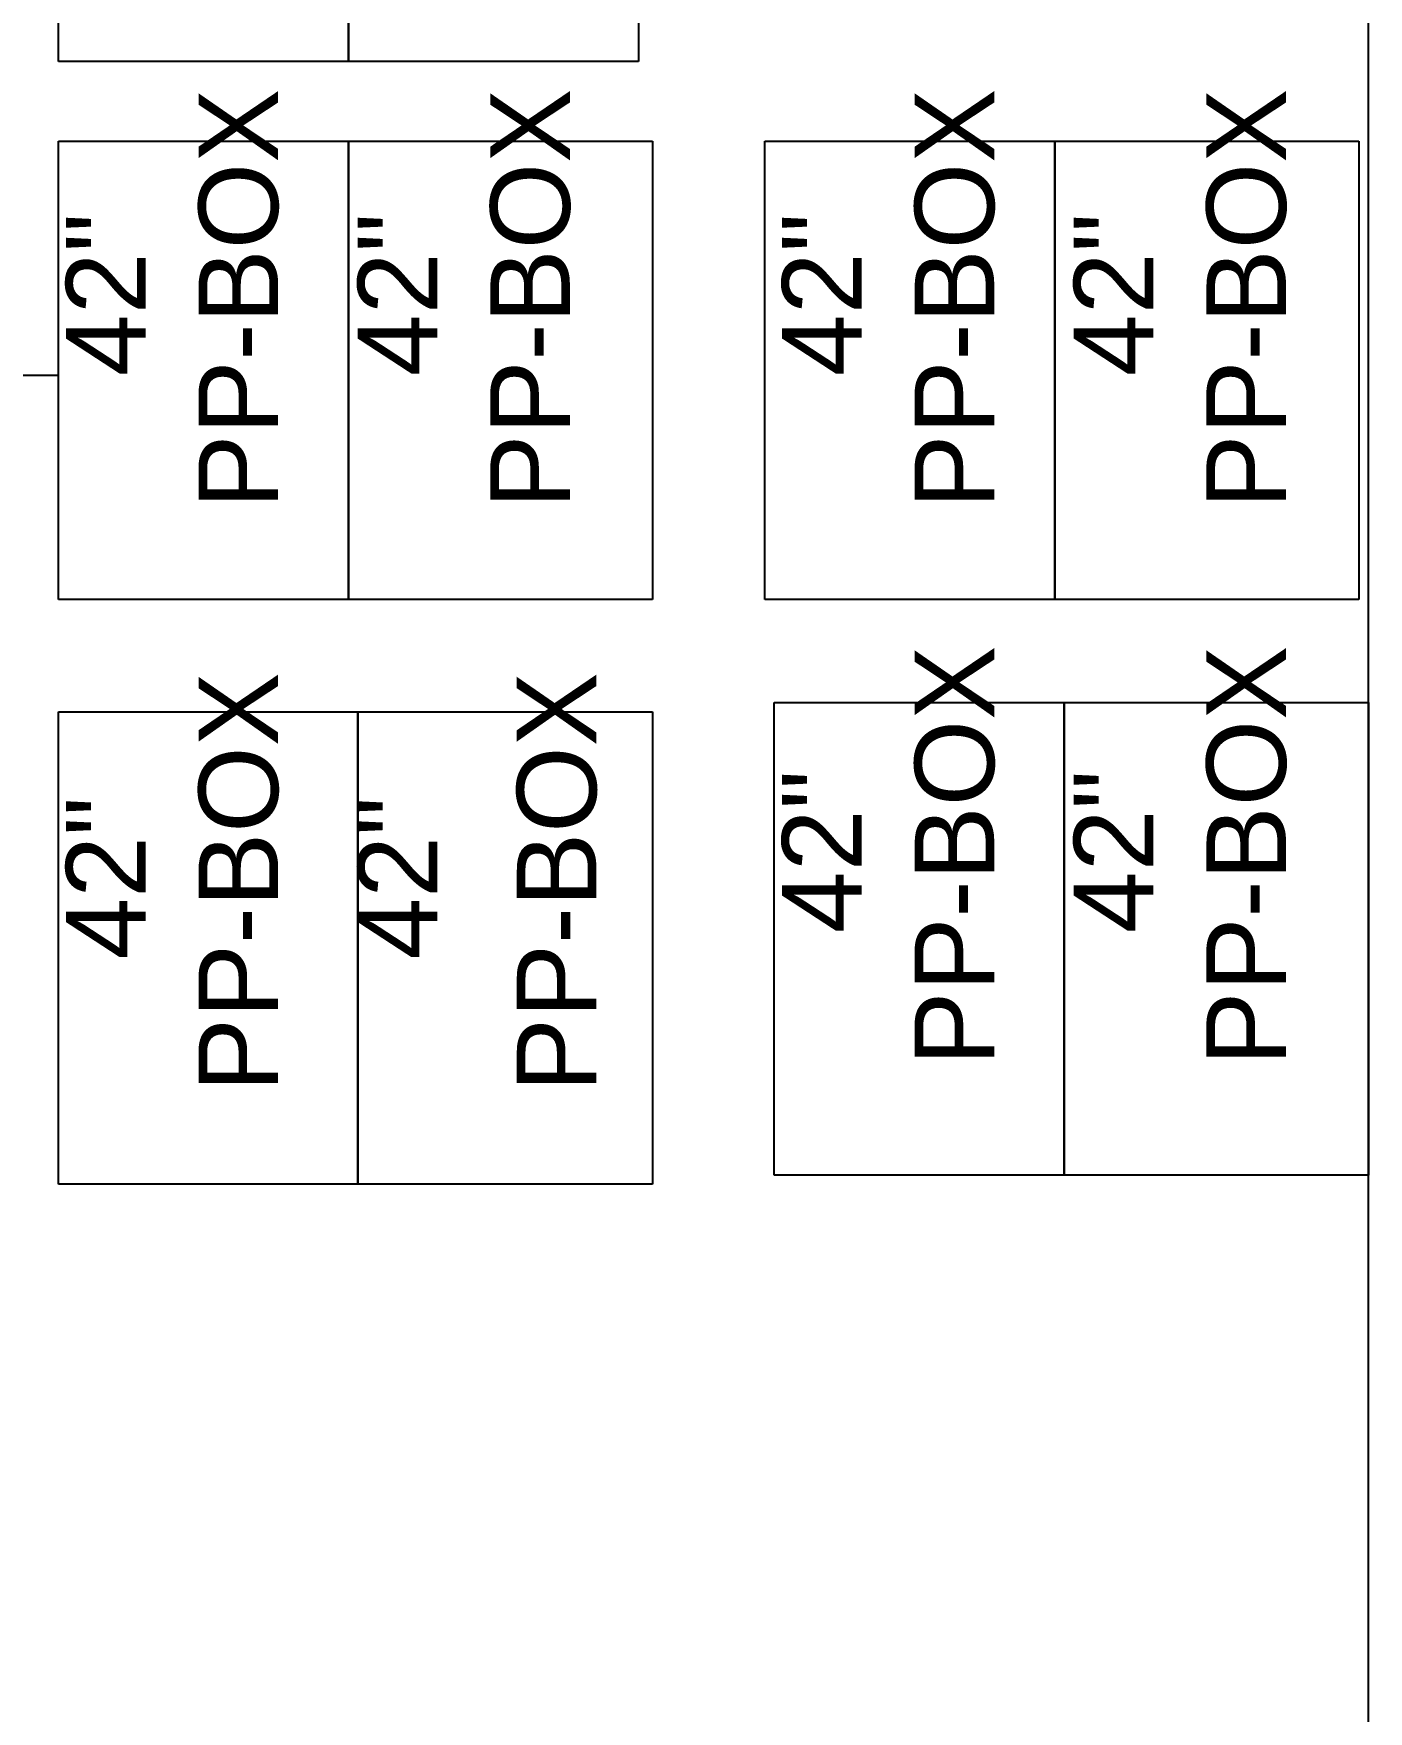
# Model space of a CAD drawing. Header units: millimetres. Extents: x 5 to 415, y 48 to 251.
# Drawn here: x 276.98 to 282.01, y 150.47 to 156.79 of the extents above; entities that cross this region are included whole.
import ezdxf

# ---------------------------------------------------------------- set-up
doc = ezdxf.new("R2010")
doc.units = ezdxf.units.MM
doc.layers.add('P', color=7, linetype='Continuous')
doc.layers.add('T', color=7, linetype='Continuous')

msp = doc.modelspace()

# ---------------------------------------------------------------- linework, layer by layer
at = {"layer": 'P'}
for points in [[(282.011, 139.241), (282.011, 161.008)], [(277.072, 156.686), (277.072, 158.468)], [(278.165, 156.686), (278.165, 158.468)], [(278.165, 158.468), (278.165, 156.686)], [(279.259, 158.468), (279.259, 156.686)], [(278.165, 156.686), (277.072, 156.686)], [(279.259, 156.686), (278.165, 156.686)], [(277.072, 154.658), (277.072, 156.386)], [(277.072, 156.386), (278.165, 156.386)], [(278.165, 154.658), (278.165, 156.386)], [(278.165, 156.386), (279.312, 156.386)], [(278.165, 156.386), (278.165, 154.658)], [(279.312, 156.386), (279.312, 154.658)], [(279.735, 154.658), (279.735, 156.386)], [(279.735, 156.386), (280.829, 156.386)], [(280.829, 154.658), (280.829, 156.386)], [(280.829, 156.386), (281.975, 156.386)], [(280.829, 156.386), (280.829, 154.658)], [(281.975, 156.386), (281.975, 154.658)], [(192.687, 155.504), (277.072, 155.504)], [(278.165, 154.658), (277.072, 154.658)], [(279.312, 154.658), (278.165, 154.658)], [(280.829, 154.658), (279.735, 154.658)], [(281.975, 154.658), (280.829, 154.658)], [(277.072, 152.453), (277.072, 154.234)], [(277.072, 154.234), (278.201, 154.234)], [(278.201, 152.453), (278.201, 154.234)], [(278.201, 154.234), (279.312, 154.234)], [(278.201, 154.234), (278.201, 152.453)], [(279.312, 154.234), (279.312, 152.453)], [(279.77, 152.488), (279.77, 154.27)], [(279.77, 154.27), (280.864, 154.27)], [(280.864, 152.488), (280.864, 154.27)], [(280.864, 154.27), (282.011, 154.27)], [(280.864, 154.27), (280.864, 152.488)], [(282.011, 154.27), (282.011, 152.488)], [(278.201, 152.453), (277.072, 152.453)], [(279.312, 152.453), (278.201, 152.453)], [(280.864, 152.488), (279.77, 152.488)], [(282.011, 152.488), (280.864, 152.488)]]:
    msp.add_lwpolyline(points, dxfattribs=at)

# ---------------------------------------------------------------- texts
at = {"layer": 'T', "char_height": 0.3, "attachment_point": 1, "rotation": 90}
for s, insert in [('{\\fArial|b0|i0|c0|p18;PP-BOX}', (277.6, 155)), ('{\\fArial|b0|i0|c0|p18;PP-BOX}', (278.7, 155)), ('{\\fArial|b0|i0|c0|p18;PP-BOX}', (280.3, 155)), ('{\\fArial|b0|i0|c0|p18;PP-BOX}', (281.4, 155)), ('{\\fArial|b0|i0|c0|p18;42"}', (277.1, 155.5)), ('{\\fArial|b0|i0|c0|p18;42"}', (278.2, 155.5)), ('{\\fArial|b0|i0|c0|p18;42"}', (279.8, 155.5)), ('{\\fArial|b0|i0|c0|p18;42"}', (280.9, 155.5)), ('{\\fArial|b0|i0|c0|p18;PP-BOX}', (280.3, 152.9)), ('{\\fArial|b0|i0|c0|p18;PP-BOX}', (281.4, 152.9)), ('{\\fArial|b0|i0|c0|p18;PP-BOX}', (277.6, 152.8)), ('{\\fArial|b0|i0|c0|p18;PP-BOX}', (278.8, 152.8)), ('{\\fArial|b0|i0|c0|p18;42"}', (279.8, 153.4)), ('{\\fArial|b0|i0|c0|p18;42"}', (280.9, 153.4)), ('{\\fArial|b0|i0|c0|p18;42"}', (277.1, 153.3)), ('{\\fArial|b0|i0|c0|p18;42"}', (278.2, 153.3))]:
    msp.add_mtext(s, dxfattribs=dict(at, insert=insert))

doc.saveas('drawing.dxf')
